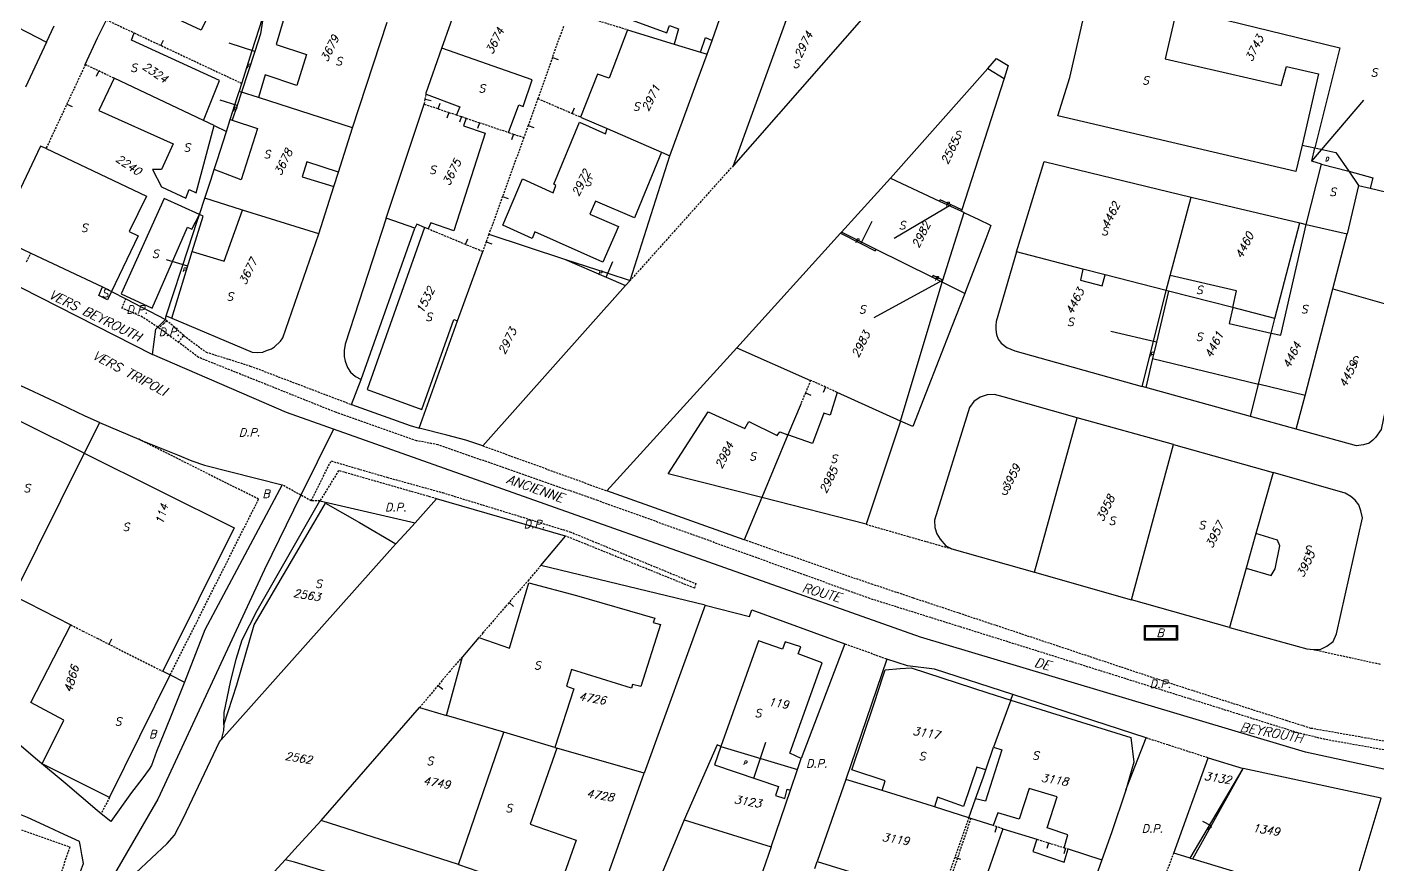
# Model space of a CAD drawing. Extents: x -334462 to -332769, y -29481 to -26664.
# Drawn here: x -333625 to -333456.2, y -28268.2 to -28163.5 of the extents above; entities that cross this region are included whole.
import ezdxf
from ezdxf.enums import TextEntityAlignment as Align

# ---------------------------------------------------------------- set-up
doc = ezdxf.new("R2010")
doc.units = 0
doc.header["$MEASUREMENT"] = 0
doc.linetypes.add('HIDDEN', pattern=[0.375, 0.25, -0.125])
for name, color, linetype in [('17', 7, 'CONTINUOUS'), ('18', 7, 'CONTINUOUS'), ('CADASTRAL$AREA', 7, 'CONTINUOUS'), ('DP$DIVIDING$LINE', 7, 'CONTINUOUS'), ('EASEMENT$BOUNDA$', 7, 'CONTINUOUS'), ('ENC$$ST$$A$$TEXT', 7, 'CONTINUOUS'), ('ENCRO$$AREA$TEXT', 7, 'CONTINUOUS'), ('ENCROACHED$WALL', 7, 'CONTINUOUS'), ('MAP$SHEET$BOUND$', 7, 'CONTINUOUS'), ('PARCEL$BOUNDARY', 7, 'CONTINUOUS'), ('PARCEL$NUMBER', 7, 'CONTINUOUS'), ('SECTION$$A$', 7, 'CONTINUOUS'), ('STREET$TEXT', 7, 'CONTINUOUS'), ('STRUC$$FOOTPRINT', 7, 'CONTINUOUS')]:
    doc.layers.add(name, color=color, linetype=linetype)
doc.styles.add('ITALICT', font='ITALICT', dxfattribs={"height": 0.2})

# ---------------------------------------------------------------- blocks, each defined once
blk = doc.blocks.new('BASSIN')
at = {"layer": 'CADASTRAL$AREA', "color": 7, "linetype": 'Continuous'}
for points in [[(-1.95, 0.92), (2.17, 0.93), (2.17, -0.93), (-1.95, -0.93)], [(-1.82, 0.77), (2.01, 0.77), (2.01, -0.77), (-1.82, -0.77)]]:
    blk.add_lwpolyline(points, close=True, dxfattribs=at)
at = {"layer": 'CADASTRAL$AREA', "color": 7, "linetype": 'Continuous', "style": 'ITALICT'}
blk.add_text('B', height=1, rotation=359.9999, dxfattribs=at).set_placement((0, 0), align=Align.MIDDLE)

msp = doc.modelspace()

# ---------------------------------------------------------------- linework, layer by layer
at = {"layer": '17', "color": 5, "linetype": 'Continuous'}
msp.add_line((-333608.25, -28165.78), (-333607.93, -28165.1), dxfattribs=at)
at = {"layer": '17', "color": 1, "linetype": 'Continuous'}
for p, q in [((-333559.34, -28167.28), (-333558.63, -28167.53)), ((-333616.02, -28168.96), (-333616.34, -28169.64)), ((-333620.01, -28173.1), (-333619.33, -28173.41)), ((-333556.85, -28174.28), (-333556.56, -28173.59)), ((-333562.36, -28175.77), (-333561.66, -28176.02)), ((-333565.57, -28184.64), (-333564.86, -28184.9)), ((-333570.19, -28190.65), (-333569.9, -28189.95)), ((-333525.2, -28208.47), (-333525.51, -28209.15))]:
    msp.add_line(p, q, dxfattribs=at)
at = {"layer": '18', "color": 1, "linetype": 'Continuous'}
for p, q in [((-333575.23, -28172.51), (-333574.49, -28172.64)), ((-333573.61, -28173.69), (-333573.37, -28172.98)), ((-333572.29, -28174.14), (-333572.53, -28174.85)), ((-333570.7, -28174.67), (-333570.94, -28175.38)), ((-333568.45, -28175.43), (-333568.68, -28176.14)), ((-333564.2, -28176.85), (-333564.43, -28177.57)), ((-333567.61, -28190.3), (-333566.9, -28190.55)), ((-333527.72, -28209.18), (-333527.03, -28209.47)), ((-333564.76, -28235.38), (-333564.19, -28235.87)), ((-333614.72, -28240.6), (-333614.38, -28239.93)), ((-333573.61, -28245.73), (-333573.04, -28246.21)), ((-333503.84, -28263.39), (-333504.07, -28264.1)), ((-333497.34, -28265.4), (-333497.56, -28266.12)), ((-333495.21, -28266.06), (-333495.44, -28266.78)), ((-333509.04, -28267.2), (-333508.34, -28267.44))]:
    msp.add_line(p, q, dxfattribs=at)
at = {"layer": 'DP$DIVIDING$LINE', "color": 30, "linetype": 'HIDDEN'}
for p, q in [((-333536.73, -28180.78), (-333549.64, -28195.15)), ((-333590.75, -28221.98), (-333593.12, -28220.68)), ((-333589.48, -28222.67), (-333590.75, -28221.98)), ((-333520.15, -28225.61), (-333509.42, -28228.68)), ((-333517.57, -28242.45), (-333522.8, -28240.56)), ((-333464.23, -28241.26), (-333455.82, -28243.09)), ((-333477.42, -28254.79), (-333485.16, -28252.29)), ((-333483.76, -28272.12), (-333481.7, -28266.71))]:
    msp.add_line(p, q, dxfattribs=at)
at = {"layer": 'DP$DIVIDING$LINE', "color": 2, "linetype": 'HIDDEN'}
for p, q in [((-333625.05, -28192.8), (-333624.51, -28191.72)), ((-333608.52, -28201.06), (-333608.65, -28200.97)), ((-333607.69, -28200.02), (-333607.48, -28200.2)), ((-333605.4, -28202.02), (-333607.48, -28200.2)), ((-333606.04, -28202.88), (-333605.4, -28202.02)), ((-333568.04, -28215.8), (-333552.55, -28221.42)), ((-333588.38, -28222.68), (-333589.48, -28222.67))]:
    msp.add_line(p, q, dxfattribs=at)
for points in [[(-333608.65, -28200.97), (-333610.55, -28199.71), (-333613.12, -28198.59), (-333612.65, -28197.45)], [(-333607.48, -28200.2), (-333607.88, -28200.53), (-333608.52, -28201.06)], [(-333608.52, -28201.06), (-333608.16, -28201.29), (-333607.98, -28201.41), (-333606.04, -28202.88)], [(-333379.73, -28267.65), (-333389.54, -28267.49), (-333392.45, -28267.25), (-333394.36, -28266.94), (-333420.56, -28260.05), (-333425.88, -28259.04), (-333462.79, -28252.49), (-333466.2, -28251.66), (-333488.81, -28244.56), (-333519.66, -28234.89), (-333553.68, -28222.64), (-333573.62, -28215.68), (-333576.3, -28215.16), (-333586.42, -28211.61), (-333603.56, -28204.75), (-333606.04, -28202.88)], [(-333605.4, -28202.02), (-333602.61, -28204.09), (-333597.09, -28205.83), (-333584.43, -28210.65)], [(-333589.48, -28222.67), (-333586.98, -28217.69), (-333580.02, -28219.73), (-333573.07, -28221.65), (-333557.15, -28226.54), (-333541.42, -28233.02), (-333541.58, -28233.59), (-333557.69, -28227.07)], [(-333573.8, -28222.42), (-333586.05, -28218.9), (-333588.38, -28222.68)], [(-333378.84, -28265.4), (-333387.73, -28265.92), (-333390.33, -28265.89), (-333393.46, -28265.65), (-333403.17, -28263.21), (-333420.89, -28258.93), (-333436.21, -28256.12), (-333457.69, -28252.31), (-333464.56, -28251.1), (-333467.55, -28250.16), (-333482.64, -28245.33), (-333514.23, -28234.82), (-333519.32, -28233.12), (-333521.78, -28232.29), (-333535.39, -28227.53)]]:
    msp.add_lwpolyline(points, dxfattribs=at)
at = {"layer": 'EASEMENT$BOUNDA$', "color": 3, "linetype": 'HIDDEN'}
for p, q in [((-333614.69, -28259.74), (-333615.72, -28261.77)), ((-333507.05, -28262.35), (-333510.56, -28272.7))]:
    msp.add_line(p, q, dxfattribs=at)
for points in [[(-333607.1, -28244.43), (-333596.05, -28222.47), (-333611.01, -28214.98)], [(-333631.34, -28261.8), (-333619.64, -28265.92), (-333622.35, -28273.92), (-333623.74, -28275.38), (-333624.91, -28278.53), (-333627.92, -28277.65), (-333630.12, -28284.11), (-333630.85, -28284.92), (-333631.29, -28284.77), (-333632.02, -28286.67), (-333639.32, -28284.32)]]:
    msp.add_lwpolyline(points, dxfattribs=at)
at = {"layer": 'ENC$$ST$$A$$TEXT', "color": 1, "linetype": 'Continuous'}
for p, q in [((-333464.45, -28180.24), (-333457.97, -28172.6)), ((-333509.53, -28185.7), (-333516.62, -28189.88)), ((-333510.54, -28195.11), (-333519.17, -28199.83)), ((-333483.86, -28202.85), (-333489.57, -28201.5)), ((-333534.19, -28257.32), (-333532.66, -28252.81))]:
    msp.add_line(p, q, dxfattribs=at)
at = {"layer": 'ENCRO$$AREA$TEXT', "color": 5, "linetype": 'Continuous'}
for p, q in [((-333596.53, -28166.53), (-333599.72, -28165.49)), ((-333598.74, -28173.3), (-333600.84, -28172.61)), ((-333520.8, -28190.55), (-333519.37, -28187.74)), ((-333604.9, -28193.36), (-333607.55, -28192.55)), ((-333552.63, -28194.71), (-333551.79, -28192.79)), ((-333477.03, -28263.3), (-333478.08, -28262.72))]:
    msp.add_line(p, q, dxfattribs=at)
at = {"layer": 'ENCROACHED$WALL', "color": 5, "linetype": 'Continuous'}
for p, q in [((-333606.9, -28199.86), (-333604.33, -28191.51)), ((-333479.32, -28267.41), (-333473.04, -28256.13))]:
    msp.add_line(p, q, dxfattribs=at)
for points in [[(-333595.46, -28162.15), (-333595.81, -28164.32), (-333596.53, -28166.53), (-333598.19, -28171.61)], [(-333598.19, -28171.61), (-333598.74, -28173.3), (-333599.33, -28175.1)], [(-333604.33, -28191.51), (-333602.97, -28187.09), (-333603.45, -28186.89)], [(-333557.81, -28192.47), (-333552.63, -28194.71), (-333550.19, -28195.77)]]:
    msp.add_lwpolyline(points, dxfattribs=at)
at = {"layer": 'MAP$SHEET$BOUND$', "color": 6, "linetype": 'Continuous'}
for p, q in [((-333628.15, -28194.82), (-333609.32, -28204.39)), ((-333608.65, -28200.97), (-333607.69, -28200.02)), ((-333586.68, -28213.72), (-333590.75, -28221.98))]:
    msp.add_line(p, q, dxfattribs=at)
for points in [[(-333609.32, -28204.39), (-333608.9, -28201.22), (-333608.65, -28200.97)], [(-333586.68, -28213.72), (-333592.55, -28211.64), (-333609.32, -28204.39)], [(-333380.8, -28270.35), (-333395.41, -28270.07), (-333433.44, -28261.01), (-333465.25, -28254.06), (-333513.33, -28239.7), (-333586.68, -28213.72)], [(-333590.75, -28221.98), (-333595.32, -28231.25), (-333608.63, -28259.93), (-333616.91, -28274.23), (-333629.9, -28308.83)]]:
    msp.add_lwpolyline(points, dxfattribs=at)
at = {"layer": 'PARCEL$BOUNDARY', "color": 7, "linetype": 'Continuous'}
for p, q in [((-333539.39, -28165.16), (-333535.93, -28155.38)), ((-333573.15, -28166.13), (-333570.6, -28158.85)), ((-333536.73, -28180.78), (-333528.58, -28158.37)), ((-333634.11, -28159.43), (-333622.55, -28165.35)), ((-333520.13, -28161.87), (-333536.73, -28180.78)), ((-333622.55, -28165.35), (-333621.59, -28163.31)), ((-333584.31, -28176.09), (-333580, -28162.85)), ((-333549.94, -28163.81), (-333544.14, -28165.6)), ((-333622.55, -28165.35), (-333625.18, -28170.99)), ((-333544.14, -28165.6), (-333540.83, -28166.62)), ((-333540, -28166.88), (-333539.39, -28165.16)), ((-333540.83, -28166.62), (-333540, -28166.88)), ((-333504.93, -28168.64), (-333517.1, -28182.35)), ((-333502.89, -28169.89), (-333508.16, -28186.33)), ((-333598.19, -28171.61), (-333598.47, -28171.52)), ((-333596.08, -28172.29), (-333598.19, -28171.61)), ((-333584.31, -28176.09), (-333596.08, -28172.29)), ((-333580.09, -28187.36), (-333575.34, -28173.11)), ((-333601.62, -28175.79), (-333602.93, -28175.17)), ((-333601.62, -28175.79), (-333600.06, -28176.52)), ((-333555.82, -28174.72), (-333552.51, -28176.16)), ((-333586.07, -28181.63), (-333584.31, -28176.09)), ((-333552.51, -28176.16), (-333545.69, -28179.11)), ((-333545.69, -28179.11), (-333544.66, -28179.56)), ((-333465.64, -28178.22), (-333464.07, -28178.56)), ((-333549.64, -28195.15), (-333544.66, -28179.56)), ((-333586.64, -28183.42), (-333586.07, -28181.63)), ((-333523.2, -28189.09), (-333517.1, -28182.35)), ((-333517.1, -28182.35), (-333510.96, -28185.22)), ((-333459.83, -28181.49), (-333458.6, -28183.28)), ((-333588.51, -28189.3), (-333586.64, -28183.42)), ((-333458.6, -28183.28), (-333460.04, -28189.32)), ((-333458.6, -28183.28), (-333457.14, -28183.63)), ((-333457.14, -28183.63), (-333448.82, -28185.63)), ((-333510.96, -28185.22), (-333508.22, -28186.5)), ((-333482.16, -28194.54), (-333479.52, -28184.73)), ((-333479.52, -28184.73), (-333465.95, -28187.96)), ((-333588.51, -28189.3), (-333598.05, -28186.35)), ((-333508.16, -28186.33), (-333508.22, -28186.5)), ((-333508.22, -28186.5), (-333507.87, -28186.67)), ((-333583.24, -28207.5), (-333576.53, -28188.61)), ((-333574.86, -28188.71), (-333575.31, -28188.53)), ((-333567.27, -28189.36), (-333557.81, -28192.47)), ((-333523.34, -28189.24), (-333536.31, -28203.56)), ((-333523.2, -28189.09), (-333523.34, -28189.24)), ((-333469.06, -28199.91), (-333465.95, -28187.96)), ((-333465.95, -28187.96), (-333465.14, -28188.14)), ((-333465.14, -28188.14), (-333460.04, -28189.32)), ((-333461.81, -28196.18), (-333460.04, -28189.32)), ((-333628.73, -28189.73), (-333624.51, -28191.72)), ((-333624.51, -28191.72), (-333615.56, -28195.94)), ((-333571.18, -28200.2), (-333568.05, -28191.53)), ((-333511.88, -28194.73), (-333518.89, -28191.26)), ((-333493.06, -28193.71), (-333501.35, -28191.57)), ((-333490.28, -28194.42), (-333493.06, -28193.71)), ((-333482.66, -28196.38), (-333490.28, -28194.42)), ((-333482.66, -28196.38), (-333482.16, -28194.54)), ((-333615.56, -28195.94), (-333614.42, -28196.53)), ((-333550.19, -28195.77), (-333568.04, -28215.8)), ((-333549.64, -28195.15), (-333550.19, -28195.77)), ((-333510.63, -28195.35), (-333511.88, -28194.73)), ((-333465.28, -28209.5), (-333461.81, -28196.18)), ((-333614.42, -28196.53), (-333612.65, -28197.45)), ((-333612.65, -28197.45), (-333607.69, -28200.02)), ((-333482.35, -28196.46), (-333482.66, -28196.38)), ((-333474.32, -28198.54), (-333482.35, -28196.46)), ((-333607.6, -28199.56), (-333606.9, -28199.86)), ((-333469.06, -28199.91), (-333474.32, -28198.54)), ((-333576, -28213.59), (-333571.18, -28200.2)), ((-333469.51, -28201.73), (-333469.06, -28199.91)), ((-333471.1, -28208.08), (-333469.51, -28201.73)), ((-333552.55, -28221.42), (-333536.31, -28203.56)), ((-333536.31, -28203.56), (-333527.07, -28207.62)), ((-333584.43, -28210.65), (-333583.24, -28207.5)), ((-333515.83, -28212.72), (-333523.77, -28209.12)), ((-333485.2, -28208.51), (-333485.65, -28208.38)), ((-333472.12, -28212.14), (-333485.2, -28208.51)), ((-333472.12, -28212.14), (-333471.1, -28208.08)), ((-333466.39, -28213.73), (-333465.28, -28209.5)), ((-333528.27, -28210.5), (-333529.91, -28214.41)), ((-333615.91, -28212.87), (-333611.01, -28214.98)), ((-333515.83, -28212.72), (-333520.15, -28225.61)), ((-333499.08, -28231.6), (-333493.79, -28212.31)), ((-333481.75, -28215.62), (-333493.79, -28212.31)), ((-333466.39, -28213.73), (-333472.12, -28212.14)), ((-333529.91, -28214.41), (-333533.18, -28222.25)), ((-333486.96, -28235.04), (-333481.75, -28215.62)), ((-333481.75, -28215.62), (-333469.3, -28219.15)), ((-333617.84, -28216.71), (-333626.69, -28234.49)), ((-333469.3, -28219.15), (-333471.43, -28226.76)), ((-333535.39, -28227.53), (-333552.55, -28221.42)), ((-333588.38, -28222.68), (-333576.49, -28225.44)), ((-333573.8, -28222.42), (-333576.49, -28225.44)), ((-333557.69, -28227.07), (-333573.8, -28222.42)), ((-333533.18, -28222.25), (-333535.39, -28227.53)), ((-333520.15, -28225.61), (-333533.18, -28222.25)), ((-333560.77, -28230.74), (-333557.69, -28227.07)), ((-333471.43, -28226.76), (-333472.64, -28231.07)), ((-333509.42, -28228.68), (-333499.08, -28231.6)), ((-333540.25, -28235.69), (-333560.77, -28230.74)), ((-333499.08, -28231.6), (-333486.96, -28235.04)), ((-333472.64, -28231.07), (-333474.72, -28238.48)), ((-333626.69, -28234.49), (-333619.52, -28238.18)), ((-333474.72, -28238.48), (-333486.96, -28235.04)), ((-333540.25, -28235.69), (-333547.87, -28256.72)), ((-333568.52, -28239.76), (-333570.58, -28242.15)), ((-333522.8, -28240.56), (-333528.26, -28254.87)), ((-333517.57, -28242.45), (-333522.66, -28257.48)), ((-333608.03, -28243.97), (-333607.1, -28244.43)), ((-333607.1, -28244.43), (-333605.31, -28245.32)), ((-333502.07, -28247.56), (-333501.79, -28246.87)), ((-333485.16, -28252.29), (-333501.79, -28246.87)), ((-333588.25, -28262.62), (-333575.94, -28248.51)), ((-333575.94, -28248.51), (-333572.55, -28249.49)), ((-333502.07, -28247.56), (-333504.21, -28253.44)), ((-333565.4, -28251.56), (-333572.55, -28249.49)), ((-333571.08, -28268.1), (-333565.4, -28251.56)), ((-333559.03, -28253.51), (-333565.4, -28251.56)), ((-333559.03, -28253.51), (-333558.8, -28253.58)), ((-333547.87, -28256.72), (-333558.8, -28253.58)), ((-333538.3, -28253.35), (-333528.72, -28256.24)), ((-333505.2, -28256.3), (-333504.21, -28253.44)), ((-333528.72, -28256.24), (-333528.26, -28254.87)), ((-333481.7, -28266.71), (-333477.42, -28254.79)), ((-333477.42, -28254.79), (-333473.04, -28256.13)), ((-333553.89, -28273.6), (-333547.87, -28256.72)), ((-333529.58, -28258.84), (-333528.72, -28256.24)), ((-333479.64, -28267.31), (-333473.04, -28256.13)), ((-333455.8, -28259.83), (-333473.04, -28256.13)), ((-333522.66, -28257.48), (-333526.24, -28267.73)), ((-333518.14, -28258.88), (-333522.66, -28257.48)), ((-333532.02, -28265.92), (-333529.58, -28258.84)), ((-333507.31, -28262.27), (-333506.46, -28259.89)), ((-333459.78, -28273.18), (-333455.8, -28259.83)), ((-333507.31, -28262.27), (-333511.61, -28260.89)), ((-333571.08, -28268.1), (-333588.25, -28262.62)), ((-333542.86, -28262.54), (-333532.02, -28265.92)), ((-333507.05, -28262.35), (-333507.31, -28262.27)), ((-333504.27, -28263.25), (-333507.05, -28262.35)), ((-333503.05, -28263.64), (-333498.79, -28264.96)), ((-333532.02, -28265.92), (-333536.61, -28279.15)), ((-333494.89, -28266.17), (-333490.68, -28267.52)), ((-333526.55, -28268.62), (-333526.24, -28267.73)), ((-333526.24, -28267.73), (-333518.73, -28270.08)), ((-333490.68, -28267.52), (-333494.32, -28277.73)), ((-333479.64, -28267.31), (-333479.32, -28267.41))]:
    msp.add_line(p, q, dxfattribs=at)
at = {"layer": 'PARCEL$BOUNDARY', "color": 2, "linetype": 'HIDDEN'}
for p, q in [((-333615.06, -28162.58), (-333611.59, -28164.21)), ((-333611.59, -28164.21), (-333598.15, -28170.52)), ((-333617.7, -28168.17), (-333622.61, -28178.66)), ((-333614.11, -28169.87), (-333617.7, -28168.17)), ((-333507.31, -28262.27), (-333510.94, -28272.58)), ((-333503.05, -28263.64), (-333504.27, -28263.25)), ((-333498.79, -28264.96), (-333495.38, -28266.01)), ((-333495.38, -28266.01), (-333494.89, -28266.17))]:
    msp.add_line(p, q, dxfattribs=at)
at = {"layer": 'PARCEL$BOUNDARY', "color": 7, "linetype": 'Continuous'}
for points in [[(-333465.64, -28178.22), (-333466.43, -28181.51), (-333496.19, -28174.58), (-333494.67, -28169.79), (-333491.32, -28155.04), (-333490.03, -28151.79)], [(-333617.7, -28168.17), (-333616.16, -28164.84), (-333615.06, -28162.58)], [(-333575.12, -28171.86), (-333575.09, -28171.68), (-333573.15, -28166.13)], [(-333544.66, -28179.56), (-333541.23, -28170.24), (-333540, -28166.88)], [(-333504.93, -28168.64), (-333503.86, -28167.42), (-333502.38, -28168.29), (-333502.89, -28169.89)], [(-333602.93, -28175.17), (-333604.61, -28174.37), (-333614.11, -28169.87)], [(-333622.61, -28178.66), (-333623.28, -28178.37), (-333628.73, -28189.73)], [(-333464.07, -28178.56), (-333461.43, -28179.14), (-333459.83, -28181.49)], [(-333501.35, -28191.57), (-333497.91, -28180.28), (-333479.52, -28184.73)], [(-333598.05, -28186.35), (-333598.19, -28186.31), (-333602.78, -28184.88)], [(-333580.09, -28187.36), (-333585.22, -28203.08), (-333585.35, -28203.89), (-333585.35, -28204.64), (-333585.25, -28205.23), (-333584.94, -28206.01), (-333584.57, -28206.58), (-333583.93, -28207.14), (-333583.24, -28207.5)], [(-333507.87, -28186.67), (-333507.84, -28186.68), (-333506.07, -28187.53), (-333504.69, -28188.2), (-333504.56, -28188.26), (-333505.18, -28189.93), (-333507.73, -28196.53), (-333507.82, -28196.76)], [(-333606.9, -28199.86), (-333596.84, -28204.09), (-333596.18, -28204.15), (-333595.52, -28204.09), (-333595.04, -28203.91), (-333594.42, -28203.68), (-333594.05, -28203.42), (-333593.32, -28202.73), (-333593, -28202.3), (-333588.51, -28189.3)], [(-333575.31, -28188.53), (-333576.29, -28188.12), (-333576.53, -28188.61)], [(-333518.89, -28191.26), (-333520.7, -28190.35), (-333523.2, -28189.09)], [(-333557.81, -28192.47), (-333552.42, -28194.24), (-333549.64, -28195.15)], [(-333501.35, -28191.57), (-333503.9, -28200.27), (-333503.92, -28200.77), (-333503.95, -28201.28), (-333503.86, -28201.9), (-333503.64, -28202.47), (-333503.26, -28202.97), (-333502.54, -28203.53), (-333501.57, -28203.93), (-333485.65, -28208.38)], [(-333507.82, -28196.76), (-333508.38, -28196.47), (-333508.8, -28196.27), (-333509.29, -28196.02), (-333510.63, -28195.35)], [(-333461.81, -28196.18), (-333452.21, -28198.92), (-333453.58, -28203.57)], [(-333507.82, -28196.76), (-333509.44, -28200.89), (-333514.31, -28213.4), (-333515.83, -28212.72)], [(-333485.65, -28208.38), (-333484.25, -28202.76), (-333482.66, -28196.38)], [(-333453.82, -28204.34), (-333455.78, -28213.77), (-333456.48, -28214.78), (-333456.81, -28215.09), (-333457.28, -28215.45), (-333457.98, -28215.69), (-333458.85, -28215.79), (-333466.39, -28213.73)], [(-333615.91, -28212.87), (-333617.71, -28212.09), (-333620.86, -28210.59), (-333624.77, -28208.78), (-333629.84, -28206.46), (-333632.06, -28205.35)], [(-333493.79, -28212.31), (-333503.03, -28209.67), (-333504.09, -28209.4), (-333505.01, -28209.44), (-333505.89, -28209.71), (-333506.69, -28210.28), (-333507.22, -28211.03), (-333511.6, -28225.11), (-333511.54, -28225.99), (-333511.32, -28226.79), (-333510.88, -28227.45), (-333510.17, -28228.29), (-333509.42, -28228.68)], [(-333584.43, -28210.65), (-333577.09, -28213.26), (-333576, -28213.59)], [(-333615.91, -28212.87), (-333617.82, -28216.67), (-333617.84, -28216.71)], [(-333568.04, -28215.8), (-333570.15, -28215.11), (-333572.53, -28214.47), (-333576, -28213.59)], [(-333611.01, -28214.98), (-333610.76, -28215.08), (-333606.2, -28216.93), (-333604.38, -28217.67), (-333602.81, -28218.23), (-333593.12, -28220.68)], [(-333464.23, -28241.26), (-333463.42, -28241.24), (-333462.56, -28240.82), (-333461.8, -28240.25), (-333461.36, -28239.28), (-333458.12, -28224.8), (-333458.34, -28223.91), (-333458.58, -28223.17), (-333459.02, -28222.6), (-333459.58, -28222.12), (-333460.28, -28221.72), (-333469.3, -28219.15)], [(-333593.12, -28220.68), (-333602.75, -28238.79), (-333605.31, -28245.32)], [(-333600.4, -28250.68), (-333600.35, -28249.14), (-333599.54, -28245.31), (-333598.83, -28242.46), (-333598.09, -28240.05), (-333596.22, -28236.39), (-333588.38, -28222.68)], [(-333578.88, -28228.05), (-333577.33, -28226.33), (-333576.49, -28225.44)], [(-333600.74, -28252.52), (-333579.63, -28228.88), (-333578.88, -28228.05)], [(-333540.25, -28235.69), (-333534.73, -28237.12), (-333534.4, -28236.31), (-333522.8, -28240.56)], [(-333474.72, -28238.48), (-333465.09, -28241.17), (-333464.23, -28241.26)], [(-333501.79, -28246.87), (-333511.6, -28243.72), (-333514.96, -28243.31), (-333517.57, -28242.45)], [(-333605.31, -28245.32), (-333607.05, -28249.7), (-333608.79, -28254), (-333609.45, -28255.74), (-333609.74, -28256.21), (-333610.62, -28257.43), (-333611.91, -28259.13), (-333614.52, -28262.75), (-333615.72, -28261.77)], [(-333615.72, -28261.77), (-333616.2, -28261.38), (-333620.22, -28257.97), (-333623.68, -28255.07), (-333627.11, -28252.12), (-333629.19, -28250.22)], [(-333600.4, -28250.68), (-333600.42, -28251.37), (-333600.74, -28252.52)], [(-333621.74, -28299.54), (-333620.55, -28296.65), (-333616.34, -28282.78), (-333614.09, -28277.33), (-333612.61, -28272.2), (-333611.93, -28269.79), (-333611.38, -28269.14), (-333607.48, -28265.5), (-333606.57, -28264.45), (-333605.43, -28262.29), (-333600.95, -28252.77), (-333600.74, -28252.52)], [(-333538.3, -28253.35), (-333538.77, -28253.18), (-333542.86, -28262.54)], [(-333487.67, -28258.83), (-333487.51, -28258.35), (-333485.16, -28252.29)], [(-333506.46, -28259.89), (-333505.49, -28257.15), (-333505.2, -28256.3)], [(-333511.61, -28260.89), (-333511.84, -28260.82), (-333516.38, -28259.42), (-333518.14, -28258.88)], [(-333487.67, -28258.83), (-333489.48, -28264.14), (-333490.68, -28267.52)], [(-333625.02, -28279.74), (-333622.58, -28276.95), (-333622.48, -28276.84), (-333622.08, -28276.38), (-333621.78, -28276.03), (-333621.7, -28275.95), (-333620.32, -28274.49), (-333620, -28273.67), (-333618.42, -28269.34), (-333617.93, -28267.99), (-333618.09, -28267.07), (-333618.13, -28266.85), (-333618.3, -28265.86), (-333618.41, -28265.23), (-333620.87, -28264.12), (-333622.31, -28263.45), (-333624.91, -28262.24), (-333625.95, -28261.83)], [(-333592.74, -28267.54), (-333591.1, -28265.74), (-333588.25, -28262.62)], [(-333542.86, -28262.54), (-333545.64, -28269.16), (-333547.14, -28272.68), (-333548.41, -28275.44)], [(-333479.64, -28267.31), (-333479.79, -28267.26), (-333481.7, -28266.71)], [(-333592.74, -28267.54), (-333611.39, -28287.91), (-333618.45, -28296.22)], [(-333596.22, -28306.05), (-333585.91, -28271.93), (-333587.31, -28269.1), (-333591.57, -28267.81), (-333592.74, -28267.54)], [(-333571.08, -28268.1), (-333567.45, -28269.37), (-333562.03, -28271.04), (-333558.84, -28272.02)], [(-333479.32, -28267.41), (-333470.65, -28270.04), (-333459.78, -28273.18)]]:
    msp.add_lwpolyline(points, dxfattribs=at)
at = {"layer": 'PARCEL$BOUNDARY', "color": 2, "linetype": 'HIDDEN'}
for points in [[(-333557.3, -28161.54), (-333553.91, -28162.59), (-333549.94, -28163.81)], [(-333557.97, -28163.42), (-333559.34, -28167.28), (-333561.16, -28172.41)], [(-333575.34, -28173.11), (-333575.23, -28172.51), (-333575.12, -28171.86)], [(-333561.16, -28172.41), (-333562.36, -28175.77), (-333562.91, -28177.29)], [(-333561.16, -28172.41), (-333556.85, -28174.28), (-333555.82, -28174.72)], [(-333575.34, -28173.11), (-333573.61, -28173.69), (-333572.29, -28174.14), (-333571.33, -28174.46)], [(-333571.33, -28174.46), (-333570.7, -28174.67), (-333570.12, -28174.86)], [(-333570.12, -28174.86), (-333568.45, -28175.43), (-333564.81, -28176.65)], [(-333562.91, -28177.29), (-333565.57, -28184.64), (-333567.27, -28189.36)], [(-333564.81, -28176.65), (-333564.2, -28176.85), (-333562.91, -28177.29)], [(-333568.05, -28191.53), (-333570.19, -28190.65), (-333574.86, -28188.71)], [(-333567.27, -28189.36), (-333567.61, -28190.3), (-333568.05, -28191.53)], [(-333527.07, -28207.62), (-333527.72, -28209.18), (-333528.27, -28210.5)], [(-333523.77, -28209.12), (-333525.2, -28208.47), (-333527.07, -28207.62)], [(-333560.77, -28230.74), (-333562.3, -28232.55), (-333565.2, -28235.89), (-333568.01, -28239.17), (-333568.52, -28239.76)], [(-333619.52, -28238.18), (-333618.02, -28238.94), (-333616.21, -28239.85), (-333608.03, -28243.97)], [(-333570.58, -28242.15), (-333572.17, -28243.99), (-333575.94, -28248.51)]]:
    msp.add_lwpolyline(points, dxfattribs=at)
at = {"layer": 'SECTION$$A$', "color": 7, "linetype": 'Continuous'}
for p, q in [((-333600.06, -28176.52), (-333599.58, -28175.01)), ((-333603.45, -28186.89), (-333602.78, -28184.88)), ((-333607.69, -28200.02), (-333607.6, -28199.56))]:
    msp.add_line(p, q, dxfattribs=at)
for points in [[(-333598.15, -28170.52), (-333596.84, -28166.43), (-333595.55, -28162.42), (-333595.46, -28162.15)], [(-333598.47, -28171.52), (-333598.45, -28171.46), (-333598.15, -28170.52)], [(-333599.58, -28175.01), (-333599.01, -28173.21), (-333598.67, -28172.14), (-333598.47, -28171.52)], [(-333601.59, -28181.29), (-333601.22, -28180.15), (-333600.06, -28176.52)], [(-333602.78, -28184.88), (-333601.99, -28182.49), (-333601.59, -28181.29)], [(-333607.6, -28199.56), (-333604.82, -28191.06), (-333603.77, -28187.86), (-333603.45, -28186.89)]]:
    msp.add_lwpolyline(points, dxfattribs=at)
at = {"layer": 'STRUC$$FOOTPRINT', "color": 1, "linetype": 'Continuous'}
for p, q in [((-333504.93, -28168.64), (-333502.89, -28169.89)), ((-333599.58, -28175.01), (-333599.33, -28175.1)), ((-333465.14, -28188.14), (-333463.25, -28180.6)), ((-333463.25, -28180.6), (-333459.83, -28181.49)), ((-333603.45, -28186.89), (-333607.84, -28184.89)), ((-333576.53, -28188.61), (-333580.09, -28187.36)), ((-333510.54, -28195.11), (-333507.87, -28186.67)), ((-333515.83, -28212.72), (-333510.63, -28195.35)), ((-333510.63, -28195.35), (-333510.54, -28195.11)), ((-333484.34, -28204.88), (-333485.2, -28208.51)), ((-333484.34, -28204.88), (-333471.1, -28208.08)), ((-333465.28, -28209.5), (-333471.1, -28208.08)), ((-333572.55, -28249.49), (-333570.58, -28242.15)), ((-333614.69, -28259.74), (-333607.1, -28244.43)), ((-333503.05, -28263.64), (-333506.64, -28273.96))]:
    msp.add_line(p, q, dxfattribs=at)
for points in [[(-333490.03, -28151.79), (-333488.92, -28152.09), (-333488.43, -28150.03), (-333488.34, -28149.88), (-333488.2, -28149.62), (-333487.68, -28149.1), (-333487.32, -28148.95), (-333486.68, -28149), (-333477.35, -28151.2), (-333478.79, -28157.29), (-333480.34, -28157.04), (-333482.78, -28167.46), (-333468.29, -28170.77), (-333467.6, -28168.42), (-333463.62, -28169.34), (-333465.64, -28178.22)], [(-333599.87, -28156.98), (-333603.24, -28163.88), (-333612.38, -28159.6), (-333608.84, -28152.03), (-333609.79, -28151.48)], [(-333545.57, -28152.11), (-333549.39, -28162.61), (-333545.03, -28164.2), (-333544.71, -28163.3), (-333543.57, -28163.71), (-333544.14, -28165.6)], [(-333448.12, -28165.59), (-333447.96, -28162.4), (-333477.01, -28155.38), (-333478.54, -28161.8), (-333460.94, -28166.06), (-333464.07, -28178.56)], [(-333587.8, -28160.32), (-333588.34, -28162.25), (-333592.42, -28160.87), (-333593.84, -28165.65), (-333590.05, -28166.91), (-333591.28, -28170.77), (-333595.21, -28169.43), (-333596.08, -28172.29)], [(-333549.94, -28163.81), (-333552.25, -28169.85), (-333553.7, -28169.38), (-333555.82, -28174.72)], [(-333602.93, -28175.17), (-333600.92, -28170.17), (-333611.93, -28165.11), (-333611.59, -28164.21)], [(-333540.83, -28166.62), (-333540.22, -28164.77), (-333539.39, -28165.16)], [(-333564.81, -28176.65), (-333563.53, -28173.21), (-333563.01, -28173.41), (-333561.87, -28170.09), (-333573.15, -28166.13)], [(-333614.11, -28169.87), (-333616, -28173.89), (-333606.72, -28178.08), (-333608.17, -28181.26), (-333609.29, -28181.26), (-333608.17, -28183.44), (-333605.15, -28184.85), (-333604.74, -28183.77), (-333603.83, -28184.2), (-333601.62, -28175.79)], [(-333575.12, -28171.86), (-333570.91, -28173.43), (-333571.33, -28174.46)], [(-333599.33, -28175.1), (-333596.19, -28176.14), (-333598.21, -28182.56), (-333601.59, -28181.29)], [(-333570.12, -28174.86), (-333570.44, -28175.83), (-333567.73, -28176.74), (-333571.66, -28188.95), (-333574.53, -28187.94), (-333574.86, -28188.71)], [(-333545.69, -28179.11), (-333549.09, -28187.31), (-333553.96, -28185.22), (-333554.66, -28186.85), (-333551.08, -28188.41), (-333553.03, -28192.86), (-333561.55, -28189.06), (-333561.85, -28189.88), (-333565.53, -28188.23), (-333563.07, -28182.46), (-333559.26, -28184.18), (-333558.9, -28183.26), (-333559.17, -28183.1), (-333555.97, -28175.37), (-333552.69, -28176.81), (-333552.51, -28176.16)], [(-333622.61, -28178.66), (-333610.07, -28184.6), (-333612.2, -28189.04), (-333611.09, -28189.56), (-333614.42, -28196.53)], [(-333463.25, -28180.6), (-333464.45, -28180.24), (-333464.07, -28178.56)], [(-333586.07, -28181.63), (-333590.04, -28180.33), (-333590.61, -28182.19), (-333586.64, -28183.42)], [(-333459.83, -28181.49), (-333456.83, -28182.3), (-333457.14, -28183.63)], [(-333607.84, -28184.89), (-333613.21, -28196.8), (-333609.36, -28198.62), (-333604.95, -28188.5), (-333604.39, -28188.73), (-333603.45, -28186.89)], [(-333508.16, -28186.33), (-333509.53, -28185.7), (-333510.89, -28185.07), (-333510.96, -28185.22)], [(-333604.33, -28191.51), (-333600.37, -28192.73), (-333598.05, -28186.35)], [(-333575.31, -28188.53), (-333582.48, -28208.77), (-333575.66, -28211.26), (-333571.67, -28200.02), (-333571.18, -28200.2)], [(-333523.34, -28189.24), (-333520.8, -28190.54), (-333519.02, -28191.46), (-333518.89, -28191.26)], [(-333469.51, -28201.73), (-333468.32, -28201.99), (-333465.14, -28188.14)], [(-333510.54, -28195.11), (-333511.77, -28194.53), (-333511.88, -28194.73)], [(-333493.06, -28193.71), (-333493.34, -28195.12), (-333490.65, -28195.83), (-333490.28, -28194.42)], [(-333474.32, -28198.54), (-333473.88, -28196.42), (-333482.16, -28194.54)], [(-333614.42, -28196.53), (-333614.92, -28197.57), (-333616.03, -28197.04), (-333615.56, -28195.94)], [(-333482.35, -28196.46), (-333483.86, -28202.85), (-333484.34, -28204.88)], [(-333474.32, -28198.54), (-333474.76, -28200.53), (-333469.51, -28201.73)], [(-333617.84, -28216.71), (-333632.12, -28209.63), (-333633.7, -28212.96), (-333633.54, -28213.03), (-333635.06, -28216.01), (-333633.97, -28216.46), (-333636.88, -28222.45), (-333635.49, -28223.11), (-333639.78, -28231.78), (-333630.77, -28242.72)], [(-333523.77, -28209.12), (-333524.64, -28211.99), (-333525.41, -28211.73), (-333526.84, -28215.52), (-333529.91, -28214.41)], [(-333533.18, -28222.25), (-333544.89, -28219.3), (-333539.89, -28211.54), (-333535.28, -28213.64), (-333534.8, -28212.75), (-333531.25, -28214.53), (-333530.92, -28214.04), (-333529.91, -28214.41)], [(-333617.84, -28216.71), (-333599.08, -28226.05), (-333608.03, -28243.97)], [(-333600.4, -28250.68), (-333598.78, -28245.67), (-333596.61, -28238.16), (-333595.17, -28235.76), (-333589.15, -28225.45), (-333587.67, -28222.96), (-333583.42, -28225.4), (-333578.88, -28228.05)], [(-333472.64, -28231.07), (-333469.51, -28231.99), (-333469.05, -28231.16), (-333468.43, -28228.31), (-333468.72, -28227.6), (-333471.43, -28226.76)], [(-333568.52, -28239.76), (-333564.71, -28241.07), (-333562.28, -28232.92), (-333556.31, -28234.52), (-333546.55, -28237.33), (-333546.74, -28237.89), (-333545.82, -28238.11), (-333548.29, -28245.89), (-333549.31, -28245.62), (-333549.45, -28246.09), (-333556.96, -28243.75), (-333557.59, -28245.83), (-333556.67, -28246.15), (-333559.03, -28253.51)], [(-333614.69, -28259.74), (-333623.07, -28255.54), (-333620.4, -28250.08), (-333624.52, -28247.87), (-333619.52, -28238.18)], [(-333528.26, -28254.87), (-333529.69, -28254.22), (-333525.65, -28242.91), (-333528.64, -28241.8), (-333528.3, -28240.9), (-333530.26, -28240.29), (-333530.58, -28241.19), (-333533.6, -28240.17), (-333538.3, -28253.35)], [(-333518.14, -28258.88), (-333517.75, -28257.67), (-333521.92, -28256.28), (-333519.14, -28248), (-333518.01, -28244.54), (-333517.77, -28243.81), (-333515.88, -28243.61), (-333514.53, -28243.54), (-333504.93, -28246.68), (-333502.07, -28247.56)], [(-333502.07, -28247.56), (-333493.23, -28250.32), (-333487.08, -28252.23), (-333486.68, -28255.34), (-333487.67, -28258.83)], [(-333558.8, -28253.58), (-333562.13, -28263.09), (-333556.36, -28265.07), (-333558.84, -28272.02)], [(-333538.3, -28253.35), (-333539.09, -28255.66), (-333531.1, -28258.37), (-333531.46, -28259.47), (-333530.31, -28259.85), (-333530.02, -28258.72), (-333529.58, -28258.84)], [(-333504.21, -28253.44), (-333503.18, -28253.78), (-333505.21, -28260.19), (-333506.46, -28259.89)], [(-333505.2, -28256.3), (-333506.31, -28255.94), (-333507.97, -28260.86), (-333511.24, -28259.7), (-333511.61, -28260.89)], [(-333495.38, -28266.01), (-333494.94, -28264.42), (-333497.5, -28263.54), (-333496.26, -28259.64), (-333499.77, -28258.61), (-333501.02, -28262.45), (-333503.7, -28261.66), (-333504.27, -28263.25)], [(-333498.79, -28264.96), (-333499.3, -28266.49), (-333495.4, -28267.8), (-333494.89, -28266.17)]]:
    msp.add_lwpolyline(points, dxfattribs=at)

# ---------------------------------------------------------------- block references
at = {"layer": 'CADASTRAL$AREA', "color": 7, "linetype": 'Continuous'}
msp.add_blockref('BASSIN', (-333483.4, -28239.16), dxfattribs=at)

# ---------------------------------------------------------------- texts
at = {"layer": 'DP$DIVIDING$LINE', "color": 4, "linetype": 'Continuous', "style": 'ITALICT'}
for p in [(-333611.21, -28198.78), (-333607.21, -28201.55), (-333561.59, -28225.58), (-333483.37, -28245.53)]:
    msp.add_text('D.P.', height=1, dxfattribs=at).set_placement(p, align=Align.MIDDLE)
at = {"layer": 'DP$DIVIDING$LINE', "color": 2, "linetype": 'Continuous', "style": 'ITALICT'}
for p in [(-333597.18, -28214.12), (-333578.91, -28223.48), (-333526.31, -28255.49), (-333484.37, -28263.63)]:
    msp.add_text('D.P.', height=1, dxfattribs=at).set_placement(p, align=Align.MIDDLE)
at = {"layer": 'EASEMENT$BOUNDA$', "color": 3, "linetype": 'Continuous', "style": 'ITALICT'}
for p in [(-333595.12, -28221.79), (-333609.29, -28251.81)]:
    msp.add_text('B', height=1, dxfattribs=at).set_placement(p, align=Align.MIDDLE)
at = {"layer": 'ENC$$ST$$A$$TEXT', "color": 1, "linetype": 'Continuous', "style": 'ITALICT'}
for s, p in [('D', (-333462.58, -28179.97)), ('P', (-333509.97, -28185.59)), ('P', (-333511.33, -28194.9)), ('P', (-333484.43, -28204.37)), ('P', (-333535.26, -28255.42))]:
    msp.add_text(s, height=0.5, dxfattribs=at).set_placement(p, align=Align.MIDDLE)
at = {"layer": 'ENCRO$$AREA$TEXT', "color": 5, "linetype": 'Continuous', "style": 'ITALICT'}
for p in [(-333597.31, -28168.35), (-333599.01, -28173.73), (-333521.27, -28190.18), (-333605.34, -28193.83), (-333553.39, -28194.18), (-333477.27, -28263.54)]:
    msp.add_text('P', height=0.5, dxfattribs=at).set_placement(p, align=Align.MIDDLE)
at = {"layer": 'PARCEL$NUMBER', "color": 7, "linetype": 'Continuous', "style": 'ITALICT'}
for s, rotation, p in [('3674', 63.587, (-333566.52, -28165.21)), ('2974', 63.587, (-333527.95, -28165.69)), ('3679', 63.587, (-333587.15, -28166.15)), ('3743', 63.587, (-333471.63, -28166.13)), ('2324', 326.646, (-333608.97, -28169.16)), ('2971', 63.587, (-333547.03, -28172.35)), ('2565', 63.587, (-333509.65, -28178.98)), ('3678', 63.587, (-333592.96, -28180.36)), ('2240', 326.646, (-333612.28, -28180.7)), ('3675', 63.587, (-333571.9, -28181.63)), ('2972', 63.587, (-333555.75, -28182.95)), ('4462', 63.587, (-333489.59, -28186.99)), ('2982', 63.587, (-333513.26, -28189.44)), ('4460', 63.587, (-333472.87, -28190.76)), ('3677', 63.587, (-333597.37, -28194.01)), ('1532', 63.587, (-333575.21, -28197.6)), ('4463', 63.587, (-333494.06, -28197.74)), ('2973', 63.587, (-333564.97, -28202.7)), ('2983', 63.587, (-333520.8, -28203.12)), ('4461', 63.587, (-333476.67, -28203.19)), ('4464', 63.587, (-333466.94, -28204.48)), ('4459', 63.587, (-333459.89, -28206.84)), ('2984', 63.587, (-333537.86, -28216.98)), ('3959', 63.587, (-333502.01, -28219.75)), ('2985', 63.587, (-333524.82, -28220.06)), ('114', 74.1686, (-333608.14, -28224.34)), ('3958', 63.587, (-333490.23, -28223.59)), ('3957', 63.587, (-333476.59, -28226.93)), ('3955', 63.587, (-333465.21, -28230.57)), ('2563', 350.6643, (-333590.01, -28234.45)), ('4866', 74.1686, (-333619.44, -28244.91)), ('4726', 350.6643, (-333554.34, -28247.36)), ('119', 350.6643, (-333531.08, -28247.96)), ('3117', 350.6643, (-333512.62, -28251.67)), ('2562', 350.6643, (-333591.05, -28254.8)), ('3118', 350.6643, (-333496.58, -28257.52)), ('3132', 350.6643, (-333476.21, -28257.3)), ('4749', 350.6643, (-333573.78, -28257.9)), ('4728', 350.6643, (-333553.35, -28259.47)), ('3123', 350.6643, (-333534.92, -28260.24)), ('1349', 350.6643, (-333470.15, -28263.77)), ('3119', 350.6643, (-333516.44, -28264.94))]:
    msp.add_text(s, height=1, rotation=rotation, dxfattribs=at).set_placement(p, align=Align.MIDDLE)
at = {"layer": 'STREET$TEXT', "color": 7, "linetype": 'Continuous', "style": 'ITALICT'}
for s, rotation, p in [('VERS BEYROUTH', 333.9812, (-333622.35, -28197.28)), ('VERS TRIPOLI', 332.4095, (-333616.91, -28204.86)), ('ANCIENNE', 340.4872, (-333565.18, -28220.42)), ('ROUTE', 344.526, (-333528.24, -28234.03)), ('DE', 345.3208, (-333499.19, -28243.35)), ('BEYROUTH', 349.2318, (-333473.5, -28251.45))]:
    msp.add_text(s, height=1.15, rotation=rotation, dxfattribs=at).set_placement(p)
at = {"layer": 'STRUC$$FOOTPRINT', "color": 1, "linetype": 'Continuous', "style": 'ITALICT'}
for p in [(-333586.04, -28167.75), (-333611.65, -28168.57), (-333528.9, -28168.06), (-333456.67, -28169.15), (-333568.15, -28171.14), (-333485.22, -28170.14), (-333548.86, -28173.42), (-333508.74, -28176.97), (-333605.02, -28178.53), (-333595.01, -28179.38), (-333574.32, -28181.32), (-333554.88, -28182.83), (-333461.85, -28184.08), (-333515.65, -28188.25), (-333617.85, -28188.57), (-333490.33, -28188.97), (-333608.94, -28191.8), (-333615.24, -28196.74), (-333478.51, -28196.33), (-333599.65, -28197.16), (-333574.8, -28199.7), (-333520.62, -28198.75), (-333465.4, -28198.73), (-333494.62, -28200.32), (-333478.53, -28202.17), (-333459.15, -28205.16), (-333534.32, -28217.12), (-333524.18, -28217.41), (-333625, -28221.08), (-333502.82, -28221.37), (-333489.42, -28225.16), (-333612.63, -28225.94), (-333478.19, -28225.71), (-333465.04, -28228.81), (-333588.56, -28233.03), (-333561.21, -28243.23), (-333613.6, -28250.24), (-333533.64, -28249.19), (-333574.65, -28255.18), (-333513.15, -28254.59), (-333498.97, -28254.5), (-333564.77, -28261.07)]:
    msp.add_text('S', height=1, dxfattribs=at).set_placement(p, align=Align.MIDDLE)

doc.saveas('drawing.dxf')
